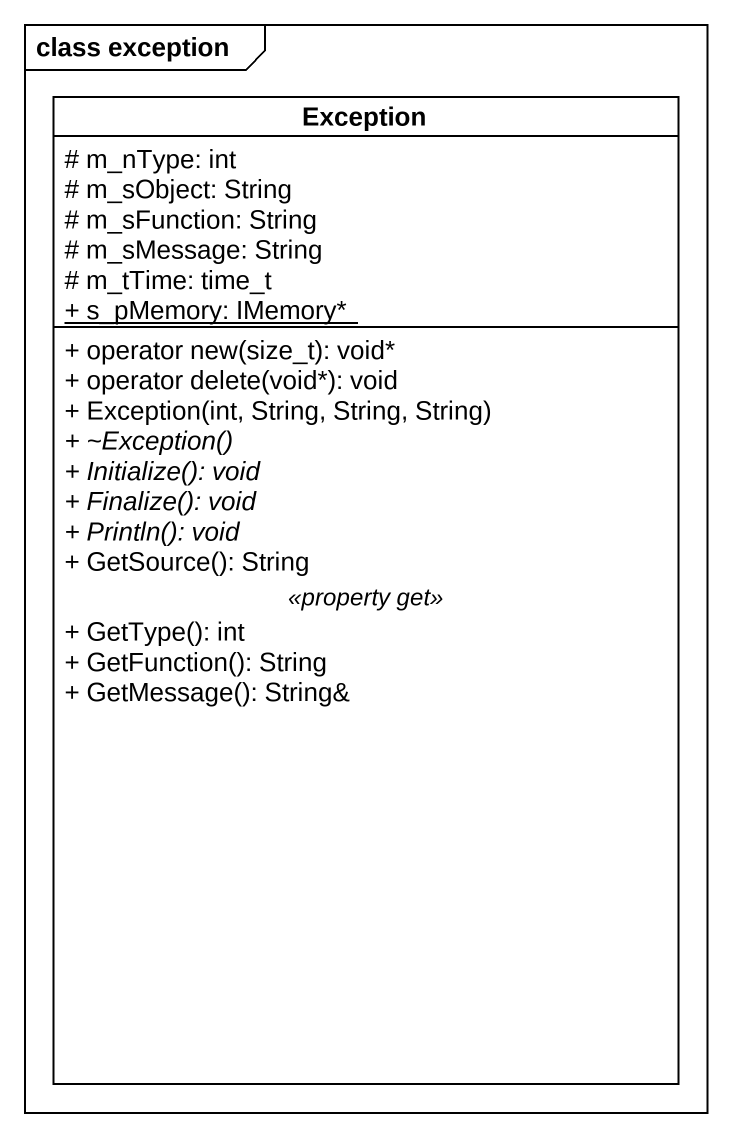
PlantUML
@startuml
mainframe class exception
hide circle
hide empty members
skinparam classAttributeIconSize 0
class "Exception" as Exception_ {
  # m_nType: int
  # m_sObject: String
  # m_sFunction: String
  # m_sMessage: String
  # m_tTime: time_t
  {static} + s_pMemory: IMemory*
  --
  + operator new(size_t): void*
  + operator delete(void*): void
  + Exception(int, String, String, String)
  {abstract} + ~Exception()
  {abstract} + Initialize(): void
  {abstract} + Finalize(): void
  {abstract} + Println(): void
  + GetSource(): String
  .. <<property get>> ..
  + GetType(): int
  + GetFunction(): String
  + GetMessage(): String&
}
@enduml
